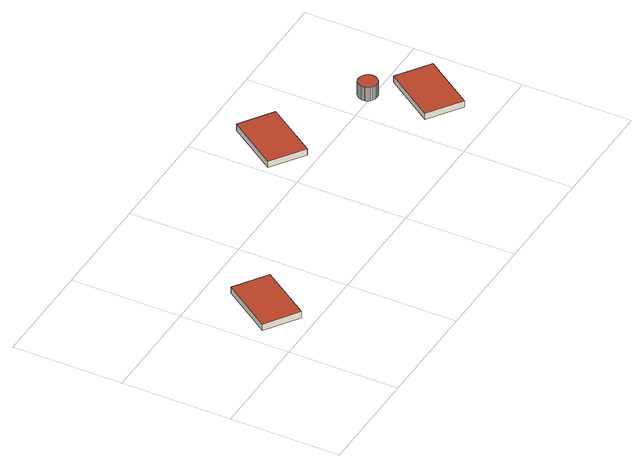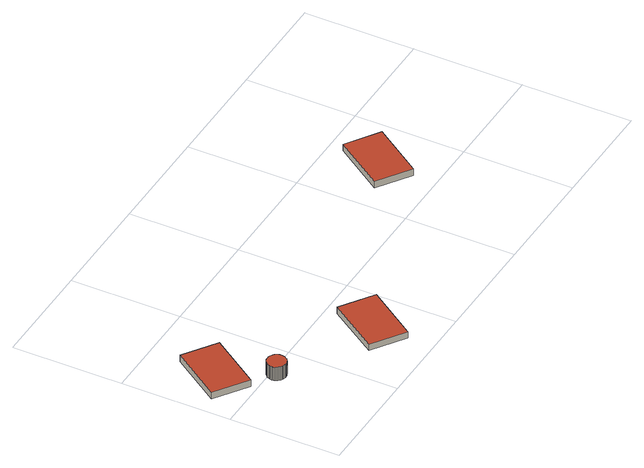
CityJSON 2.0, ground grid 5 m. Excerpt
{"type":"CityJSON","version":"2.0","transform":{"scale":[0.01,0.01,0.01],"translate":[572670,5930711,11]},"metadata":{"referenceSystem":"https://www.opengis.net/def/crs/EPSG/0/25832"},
"CityObjects":{
"building1":{"type":"Building","attributes":{"Grundfläche 2D":"6602.493035","Grundhöhe NN":"3.817"},"children":["building1-1","building1-2","building1-3","building1-4"]},
"building1-1":{"type":"BuildingInstallation","parents":["building1"],"geometry":[{"type":"MultiSurface","lod":"3","boundaries":[[[0,1,2,3]],[[3,2,4,5]],[[0,3,5,6]],[[1,0,6,7]],[[2,1,7,4]]],"semantics":{"surfaces":[{"type":"RoofSurface"},{"type":"WallSurface"}],"values":[0,1,1,1,1]}}]},
"building1-2":{"type":"BuildingInstallation","parents":["building1"],"geometry":[{"type":"MultiSurface","lod":"3","boundaries":[[[8,9,10,11]],[[11,10,12,13]],[[8,11,13,14]],[[9,8,14,15]],[[10,9,15,12]]],"semantics":{"surfaces":[{"type":"RoofSurface"},{"type":"WallSurface"}],"values":[0,1,1,1,1]}}]},
"building1-3":{"type":"BuildingInstallation","parents":["building1"],"geometry":[{"type":"MultiSurface","lod":"3","boundaries":[[[16,17,18,19,20,21,22,23,24,25,26,27,28,29,30,31,32,33,34,35,36,37,38,39,40,41,42,43,44,45,46,47,48,49,50,51,52,53,54,55,56,57,58,59,60,61,62,63]],[[23,22,64,65]],[[24,23,65,66]],[[25,24,66,67]],[[26,25,67,68]],[[21,20,69,70]],[[22,21,70,64]],[[27,26,68,71]],[[28,27,71,72]],[[29,28,72,73]],[[30,29,73,74]],[[31,30,74,75]],[[32,31,75,76]],[[33,32,76,77]],[[34,33,77,78]],[[35,34,78,79]],[[36,35,79,80]],[[37,36,80,81]],[[38,37,81,82]],[[39,38,82,83]],[[40,39,83,84]],[[41,40,84,85]],[[42,41,85,86]],[[43,42,86,87]],[[44,43,87,88]],[[45,44,88,89]],[[46,45,89,90]],[[47,46,90,91]],[[48,47,91,92]],[[49,48,92,93]],[[50,49,93,94]],[[51,50,94,95]],[[52,51,95,96]],[[53,52,96,97]],[[54,53,97,98]],[[55,54,98,99]],[[56,55,99,100]],[[57,56,100,101]],[[58,57,101,102]],[[59,58,102,103]],[[60,59,103,104]],[[61,60,104,105]],[[62,61,105,106]],[[63,62,106,107]],[[16,63,107,108]],[[17,16,108,109]],[[18,17,109,110]],[[19,18,110,111]],[[20,19,111,69]]],"semantics":{"surfaces":[{"type":"RoofSurface"},{"type":"WallSurface"}],"values":[0,1,1,1,1,1,1,1,1,1,1,1,1,1,1,1,1,1,1,1,1,1,1,1,1,1,1,1,1,1,1,1,1,1,1,1,1,1,1,1,1,1,1,1,1,1,1,1,1]}}]},
"building1-4":{"type":"BuildingInstallation","parents":["building1"],"geometry":[{"type":"MultiSurface","lod":"3","boundaries":[[[112,113,114,115]],[[115,114,116,117]],[[112,115,117,118]],[[113,112,118,119]],[[114,113,119,116]]],"semantics":{"surfaces":[{"type":"RoofSurface"},{"type":"WallSurface"}],"values":[0,1,1,1,1]}}]}
},
"vertices":[
[233,392,98],[77,163,98],[225,63,98],[381,292,98],[225,63,66],[381,292,66],[233,392,66],[77,163,66],
[1188,879,98],[1032,650,98],[1180,550,98],[1336,779,98],[1180,550,66],[1336,779,66],[1188,879,66],[1032,650,66],
[1681,550,134],[1677,554,134],[1673,558,134],[1668,561,134],[1663,563,134],[1658,564,134],[1654,565,134],[1649,566,134],[1644,566,134],[1639,565,134],[1633,563,134],[1628,561,134],[1623,558,134],[1619,554,134],[1615,549,134],[1611,544,134],[1608,538,134],[1607,533,134],[1606,527,134],[1606,521,134],[1606,516,134],[1607,511,134],[1609,507,134],[1611,503,134],[1614,498,134],[1617,494,134],[1621,490,134],[1626,487,134],[1631,484,134],[1637,482,134],[1643,481,134],[1649,481,134],[1655,481,134],[1661,482,134],[1666,484,134],[1671,487,134],[1675,490,134],[1679,494,134],[1682,497,134],[1685,501,134],[1687,506,134],[1689,511,134],[1690,516,134],[1691,522,134],[1691,528,134],[1690,534,134],[1688,539,134],[1685,545,134],[1654,565,66],[1649,566,66],[1644,566,66],[1639,565,66],[1633,563,66],[1663,563,66],[1658,564,66],[1628,561,66],[1623,558,66],[1619,554,66],[1615,549,66],[1611,544,66],[1608,538,66],[1607,533,66],[1606,527,66],[1606,521,66],[1606,516,66],[1607,511,66],[1609,507,66],[1611,503,66],[1614,498,66],[1617,494,66],[1621,490,66],[1626,487,66],[1631,484,66],[1637,482,66],[1643,481,66],[1649,481,66],[1655,481,66],[1661,482,66],[1666,484,66],[1671,487,66],[1675,490,66],[1679,494,66],[1682,497,66],[1685,501,66],[1687,506,66],[1689,511,66],[1690,516,66],[1691,522,66],[1691,528,66],[1690,534,66],[1688,539,66],[1685,545,66],[1681,550,66],[1677,554,66],[1673,558,66],[1668,561,66],
[1768,469,98],[1612,240,98],[1760,139,98],[1916,368,98],[1760,139,66],[1916,368,66],[1768,469,66],[1612,240,66]
]}
